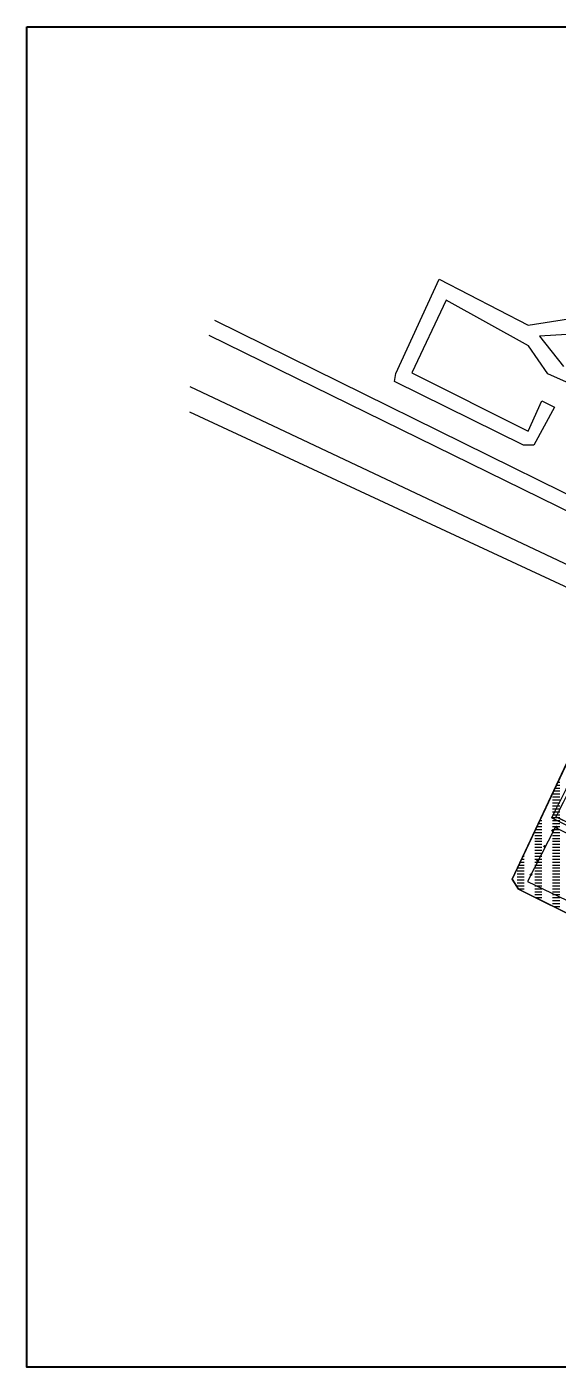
# Model space of a CAD drawing. Header units: metres. Extents: x 400841 to 403530, y 6344542 to 6346805.
# Drawn here: x 400841 to 401740, y 6344542 to 6346805 of the extents above; entities that cross this region are included whole.
import ezdxf

# ---------------------------------------------------------------- set-up
doc = ezdxf.new("R2010")
doc.units = ezdxf.units.M
doc.header["$MEASUREMENT"] = 0
doc.linetypes.add('PHANTOM2', pattern=[1.25, 0.625, -0.125, 0.125, -0.125, 0.125, -0.125])
doc.layers.add('Cluster', color=62, linetype='Continuous', lineweight=30)
doc.layers.add('Fibra_CDO_A_a_CDO_B', color=12, linetype='PHANTOM2', lineweight=30)
for name, color, linetype in [('Manzanas', 7, 'Continuous'), ('Postes', 5, 'Continuous'), ('Rotulo', 7, 'Continuous')]:
    doc.layers.add(name, color=color, linetype=linetype)

# ---------------------------------------------------------------- blocks, each defined once
blk = doc.blocks.new('Postes')
at = {"layer": 'Postes'}
for radius in [1.35, 0.15]:
    blk.add_circle((0, 0), radius, dxfattribs=at)

msp = doc.modelspace()

# ---------------------------------------------------------------- hatches: boundary and pattern name
at = {"layer": 'Cluster', "transparency": 33554457}
h = msp.add_hatch(dxfattribs=at)
h.set_pattern_fill('ACAD_ISO03W100', color=3, style=2)
h.set_pattern_definition([(0, (0, 0), (0, 5), [12, -18])])
h.paths.add_polyline_path([(402013.3, 6345472.1), (401930.2, 6345514.6), (401906.1, 6345526.7), (401906.2, 6345526.9), (401770.2, 6345596.4), (401661.6, 6345366), (401672.3, 6345349.5), (401892.1, 6345240.5)])
h.paths.add_polyline_path([(401849.1, 6345417.1), (401894.3, 6345505.9), (401984.4, 6345462), (401938.5, 6345373.7)], flags=16)
h.paths.add_polyline_path([(401824.7, 6345408), (401780.6, 6345317.7), (401687.5, 6345362.4), (401734.4, 6345453.6)], flags=16)
h.paths.add_polyline_path([(401840.5, 6345399.5), (401930.9, 6345354.5), (401886.8, 6345265.2), (401796.3, 6345308.9)], flags=16)
h.paths.add_polyline_path([(401832.6, 6345427.5), (401741.2, 6345473.2), (401785.8, 6345562.1), (401876.9, 6345516.6)], flags=16)
h.paths.add_polyline_path([(401850, 6345405.1), (401857.9, 6345401.2), (401855.9, 6345396.9), (401847.9, 6345400.8)], flags=16)
h.paths.add_polyline_path([(401840.5, 6345399.5), (401796.3, 6345308.9), (401886.8, 6345265.2), (401930.9, 6345354.5)], flags=0)
h.paths.add_polyline_path([(401824.7, 6345408), (401734.4, 6345453.6), (401687.5, 6345362.4), (401780.6, 6345317.7)], flags=0)
h.paths.add_polyline_path([(401876.9, 6345516.6), (401785.8, 6345562.1), (401741.2, 6345473.2), (401832.6, 6345427.5)], flags=0)
h.paths.add_polyline_path([(401984.4, 6345462), (401894.3, 6345505.9), (401849.1, 6345417.1), (401938.5, 6345373.7)], flags=0)

# ---------------------------------------------------------------- linework, layer by layer
at = {"layer": 'Cluster'}
msp.add_lwpolyline([(401892.4, 6345240.3), (402013.7, 6345471.9), (401770.2, 6345596.4), (401661.6, 6345366), (401672.3, 6345349.5), (401892.4, 6345240.3)], dxfattribs=at)
at = {"layer": 'Fibra_CDO_A_a_CDO_B'}
for points in [[(401791.1, 6345438.8), (401728.6, 6345469.5), (401778.6, 6345570.3), (401817.1, 6345550.5)], [(401793.2, 6345443), (401735.8, 6345471.1), (401764.8, 6345527.9)]]:
    msp.add_lwpolyline(points, dxfattribs=at)
at = {"layer": 'Manzanas'}
for p, q in [((401925.7, 6345931.5), (401159.2, 6346309.3)), ((401881, 6345837.1), (401117.6, 6346197.1)), ((401868.7, 6345805.4), (401117.2, 6346154.5))]:
    msp.add_line(p, q, dxfattribs=at)
for points in [[(401814.2, 6346177.8), (401721.8, 6346218.9), (401689.2, 6346266.6), (401550, 6346343.3), (401492.1, 6346220.6), (401689, 6346122.5), (401712.1, 6346173.7), (401733.3, 6346163), (401698.5, 6346098.5), (401680.8, 6346098.4), (401462.7, 6346206.3), (401465.1, 6346219.4), (401538.6, 6346378.6), (401688.9, 6346301), (401757.1, 6346311.7)], [(401881, 6345837.1), (401915.9, 6345908.6), (401149.7, 6346283.6)], [(401772.6, 6346286.5), (401707.7, 6346282.8), (401748.7, 6346231.2)], [(402130.3, 6345122.3), (401672.3, 6345349.5), (401661.6, 6345366), (401868.7, 6345805.4)], [(401687.5, 6345362.4), (401780.6, 6345317.7), (401824.7, 6345408), (401734.4, 6345453.6), (401687.5, 6345362.4)]]:
    msp.add_lwpolyline(points, dxfattribs=at)
at = {"layer": 'Rotulo', "lineweight": 40}
msp.add_lwpolyline([(400841.4, 6346804.8), (403530, 6346804.8), (403530, 6344542.4), (400841.4, 6344542.4)], close=True, dxfattribs=at)

# ---------------------------------------------------------------- block references
at = {"layer": 'Manzanas'}
for p in [(401730, 6345448.2), (401736.6, 6345454.3), (401704.9, 6345397.2), (401693.4, 6345373.7)]:
    msp.add_blockref('Postes', p, dxfattribs=at)
at = {"layer": 'Manzanas', "rotation": 270.2539547706857}
msp.add_blockref('Postes', (401716.5, 6345421.4), dxfattribs=at)

doc.saveas('drawing.dxf')
